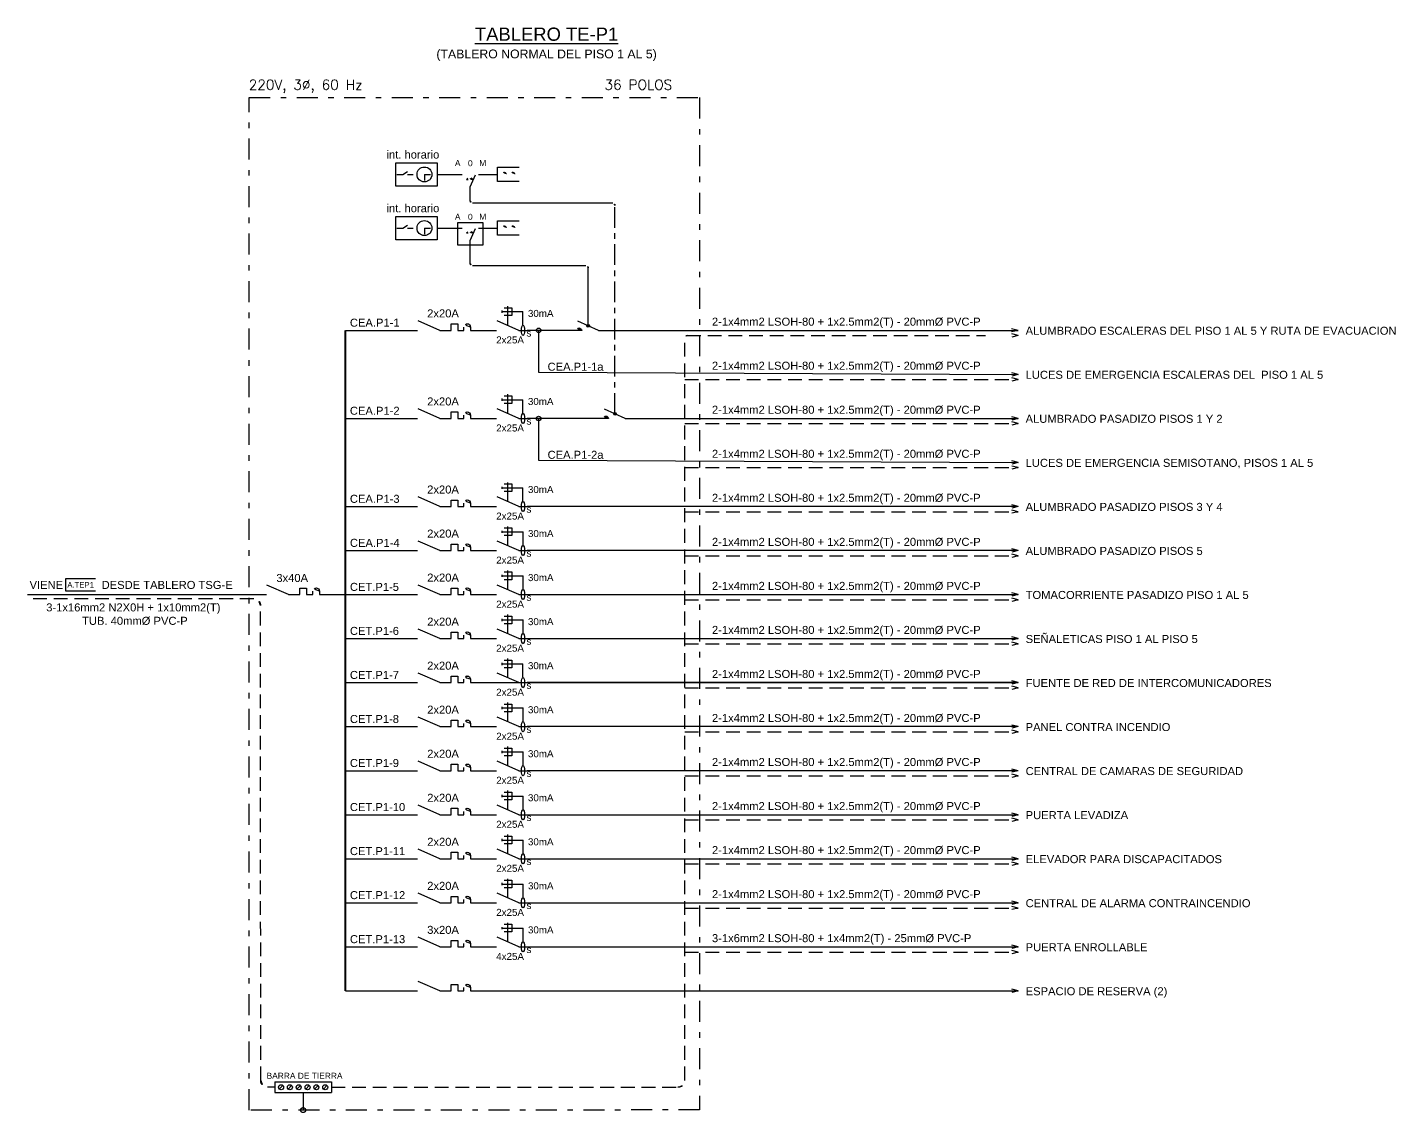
# Model space of a CAD drawing. Header units: millimetres. Extents: x 3435921466 to 3435921548, y 3277630854 to 3277630972.
# Drawn here: x 3435921491.84 to 3435921516.67, y 3277630951.27 to 3277630970.95 of the extents above; entities that cross this region are included whole.
import ezdxf
from ezdxf.enums import TextEntityAlignment as Align

# ---------------------------------------------------------------- set-up
doc = ezdxf.new("R2010")
doc.units = ezdxf.units.MM
for name, pattern in [('CENTER', [2, 1.25, -0.25, 0.25, -0.25]), ('DASHDOT', [25.4, 12.7, -6.35, 0, -6.35]), ('HIDDEN', [0.375, 0.25, -0.125]), ('JIS_09_08', [10.75, 8, -0.55, 0.55, -0.55, 0.55, -0.55])]:
    doc.linetypes.add(name, pattern=pattern)
for name, color, linetype in [('0-Diagrama', 7, 'Continuous'), ('0-Simbolo', 3, 'Continuous'), ('0-T', 7, 'Continuous'), ('0-TEXTOS', 7, 'Continuous'), ('IE-Diagrama', 7, 'Continuous'), ('IE-TIERRA', 3, 'JIS_09_08'), ('IE-UNIFILAR', 3, 'Continuous'), ('TEXT', 140, 'Continuous'), ('TRAZOS', 7, 'Continuous'), ('X-TIT', 6, 'Continuous')]:
    doc.layers.add(name, color=color, linetype=linetype)
doc.styles.add('GMI', font='romans.shx', dxfattribs={"width": 0.75})
doc.styles.add('TEXT-0.10', font='arial.ttf', dxfattribs={"height": 0.1})
doc.styles.add('TEXT-0.20', font='arial.ttf', dxfattribs={"height": 0.18})

# ---------------------------------------------------------------- blocks, each defined once
blk = doc.blocks.new('CM2')
for p, q in [((0, 0), (-0.431, 0.19)), ((0, 0), (0.227, 0)), ((0.227, 0.129), (0.36, 0.129)), ((0.227, 0.129), (0.36, 0.129)), ((0.227, 0), (0.227, 0.129)), ((0.227, 0), (0.227, 0.129)), ((0.36, 0.129), (0.36, 0)), ((0.36, 0.129), (0.36, 0)), ((0.483, 0), (0.483, 0.066)), ((0.483, 0), (0.483, 0.066)), ((0.616, 0.066), (0.616, 0)), ((0.616, 0.066), (0.616, 0)), ((0.36, 0), (0.483, 0)), ((0.36, 0), (0.483, 0)), ((0.616, 0), (1.136, 0))]:
    blk.add_line(p, q)
at = {"lineweight": 0, "const_width": 0.0175}
for points in [[(-0.375, 0.067), (-0.509, -0.067)], [(-0.375, -0.067), (-0.509, 0.067)]]:
    blk.add_lwpolyline(points, dxfattribs=at)
blk.add_arc((0.549, 0.066), 0.0664, 0, 180)
blk.add_arc((0.549, 0.066), 0.0664, 0, 180)
blk = doc.blocks.new('DIFERE')
blk.add_line((0.111, 0.351), (0.111, 0.396))
at = {"linetype": 'HIDDEN', "ltscale": 0.5}
for p in [(0.111, 0.374), (0.528, 0.102)]:
    blk.add_line(p, (0.528, 0.374), dxfattribs=at)
at = {"color": 0, "linetype": 'HIDDEN', "ltscale": 0.5}
blk.add_line((0.227, 0.095), (0.227, 0.482), dxfattribs=at)
at = {"color": 0}
for q in [(0.012, 0.19), (0.614, 0)]:
    blk.add_line((0.442, 0), q, dxfattribs=at)
blk.add_lwpolyline([(0.15, 0.451), (0.304, 0.451), (0.304, 0.297), (0.15, 0.297)], close=True)
at = {"lineweight": 0, "const_width": 0.0175}
for points in [[(0.067, 0.067), (-0.067, -0.067)], [(0.067, -0.067), (-0.067, 0.067)]]:
    blk.add_lwpolyline(points, dxfattribs=at)
blk.add_ellipse((0.528, 0), major_axis=(0, 0.102), ratio=0.305651)
blk = doc.blocks.new('C.E.M')
h = blk.add_hatch(color=256)
edge = h.paths.add_edge_path()
edge.add_arc((-0.366, -0.009), 0.0531, 9.3395, 170.6605)
edge.add_line((-0.419, 0), (-0.314, 0))
for p, q in [((-0.314, 0), (-0.419, 0)), ((0, 0), (-0.388, 0.171))]:
    blk.add_line(p, q)
blk.add_arc((-0.366, -0.009), 0.0531, 9.3395, 170.6605)
blk = doc.blocks.new('Interruptor Horario')
for p, q in [((-0.075, 0.11), (-0.075, 0.167)), ((-0.075, 0.11), (-0.132, 0.11)), ((0.085, 0.11), (0.03, 0.11)), ((0.129, 0.11), (0.085, 0.081)), ((0.183, 0.11), (0.129, 0.11))]:
    blk.add_line(p, q)
blk.add_lwpolyline([(-0.194, 0.22), (0.194, 0.22), (0.194, 0), (-0.194, 0)], close=True)
blk.add_circle((-0.075, 0.11), 0.0697)
blk = doc.blocks.new('BOTONERA')
at = {"layer": '0-TEXTOS'}
h = blk.add_hatch(color=256, dxfattribs=at)
edge = h.paths.add_edge_path()
edge.add_ellipse((0.176, 0.002), major_axis=(0.053, 0.053), ratio=1, start_angle=315, end_angle=495)
edge.add_ellipse((0.176, 0.002), major_axis=(-0.053, 0.053), ratio=1, start_angle=45, end_angle=225)
h = blk.add_hatch(color=256, dxfattribs=at)
edge = h.paths.add_edge_path()
edge.add_ellipse((0.405, 0.002), major_axis=(0.053, 0.053), ratio=1, start_angle=315, end_angle=495)
edge.add_ellipse((0.405, 0.002), major_axis=(-0.053, 0.053), ratio=1, start_angle=45, end_angle=225)
at = {"layer": '0-Simbolo'}
blk.add_lwpolyline([(0, 0.192), (0.585, 0.192), (0.585, -0.192), (0, -0.192)], close=True, dxfattribs=at)

msp = doc.modelspace()

# ---------------------------------------------------------------- hatches: boundary and pattern name
at = {"layer": '0-Diagrama'}
for points in [[(3435921501.159743, 3277630965.459235, 1), (3435921501.078046, 3277630965.459235, 1)], [(3435921501.159743, 3277630963.862038, 1), (3435921501.078046, 3277630963.862038, 1)]]:
    msp.add_hatch(color=256, dxfattribs=at).paths.add_polyline_path(points)
at = {"layer": 'IE-Diagrama'}
h = msp.add_hatch(color=256, dxfattribs=at)
edge = h.paths.add_edge_path()
edge.add_arc((3435921502.017548, 3277630965.541952), 0.022853, 0, 360)
h = msp.add_hatch(color=256, dxfattribs=at)
edge = h.paths.add_edge_path()
edge.add_arc((3435921502.50326, 3277630963.944755), 0.022853, 0, 360)
at = {"layer": 'IE-Diagrama', "linetype": 'DASHDOT', "ltscale": 0.5}
msp.add_hatch(color=3, dxfattribs=at).paths.add_polyline_path([(3435921496.891793, 3277630951.317287, 1), (3435921496.801018, 3277630951.317287, 1)])

# ---------------------------------------------------------------- linework, layer by layer
at = {"layer": '0-Diagrama'}
for centre in [(3435921501.118895, 3277630965.459235), (3435921501.118895, 3277630963.862038)]:
    msp.add_circle(centre, 0.040849, dxfattribs=at)
at = {"layer": '0-Simbolo'}
for points in [[(3435921500.025386, 3277630968.286646), (3435921500.370459, 3277630968.286646)], [(3435921500.025386, 3277630967.31355), (3435921500.370459, 3277630967.31355)]]:
    msp.add_lwpolyline(points, dxfattribs=at)
at = {"layer": '0-TEXTOS'}
msp.add_lwpolyline([(3435921493.082891, 3277630960.955644), (3435921492.539011, 3277630960.955644), (3435921492.539011, 3277630960.732563), (3435921493.082891, 3277630960.732563)], close=True, dxfattribs=at)
at = {"layer": 'IE-Diagrama'}
for p, q in [((3435921497.613497, 3277630965.459235), (3435921498.923353, 3277630965.459235)), ((3435921502.205189, 3277630965.459235), (3435921509.816795, 3277630965.459235)), ((3435921509.816628, 3277630965.459235), (3435921509.699852, 3277630965.488848)), ((3435921509.816628, 3277630965.459235), (3435921509.699852, 3277630965.429623)), ((3435921509.817142, 3277630964.660637), (3435921509.700365, 3277630964.631024)), ((3435921509.817307, 3277630964.660637), (3435921509.700531, 3277630964.690249)), ((3435921497.614176, 3277630963.862038), (3435921498.9237, 3277630963.862038)), ((3435921502.690902, 3277630963.862038), (3435921509.816795, 3277630963.862038)), ((3435921509.817142, 3277630963.862038), (3435921509.700365, 3277630963.832426)), ((3435921509.817307, 3277630963.862038), (3435921509.700531, 3277630963.89165)), ((3435921509.817307, 3277630963.063439), (3435921509.700531, 3277630963.093051)), ((3435921509.817142, 3277630963.063439), (3435921509.700365, 3277630963.033827)), ((3435921497.614176, 3277630962.26484), (3435921498.9237, 3277630962.26484)), ((3435921509.817142, 3277630962.26484), (3435921509.700365, 3277630962.235229)), ((3435921509.817307, 3277630962.26484), (3435921509.700531, 3277630962.294453)), ((3435921497.614689, 3277630961.466242), (3435921498.924213, 3277630961.466242)), ((3435921509.817655, 3277630961.466242), (3435921509.700878, 3277630961.436629)), ((3435921509.817821, 3277630961.466242), (3435921509.701044, 3277630961.495854)), ((3435921491.844383, 3277630960.667643), (3435921496.180975, 3277630960.667643)), ((3435921497.614689, 3277630960.667643), (3435921498.924213, 3277630960.667643)), ((3435921500.913873, 3277630960.667643), (3435921509.817307, 3277630960.667643)), ((3435921509.817655, 3277630960.667643), (3435921509.700878, 3277630960.638031)), ((3435921509.817821, 3277630960.667643), (3435921509.701044, 3277630960.697255)), ((3435921497.614689, 3277630959.869044), (3435921498.924213, 3277630959.869044)), ((3435921500.913873, 3277630959.869044), (3435921509.817307, 3277630959.869044)), ((3435921509.817655, 3277630959.869044), (3435921509.700878, 3277630959.839432)), ((3435921509.817821, 3277630959.869044), (3435921509.701044, 3277630959.898657)), ((3435921497.614176, 3277630959.070446), (3435921498.9237, 3277630959.070446)), ((3435921497.614176, 3277630959.070338), (3435921498.9237, 3277630959.070338)), ((3435921500.356306, 3277630959.070338), (3435921509.817307, 3277630959.070338)), ((3435921509.817142, 3277630959.070446), (3435921509.700365, 3277630959.040833)), ((3435921509.817307, 3277630959.070446), (3435921509.700531, 3277630959.100058)), ((3435921509.817307, 3277630959.070338), (3435921509.700531, 3277630959.09995)), ((3435921509.817307, 3277630959.070338), (3435921509.700531, 3277630959.040726)), ((3435921497.614689, 3277630958.271847), (3435921498.924213, 3277630958.271847)), ((3435921509.817655, 3277630958.271847), (3435921509.700878, 3277630958.242235)), ((3435921509.817821, 3277630958.271847), (3435921509.701044, 3277630958.301459)), ((3435921497.614689, 3277630957.473355), (3435921498.924213, 3277630957.473355)), ((3435921509.817655, 3277630957.473355), (3435921509.700878, 3277630957.443743)), ((3435921509.817821, 3277630957.473355), (3435921509.701044, 3277630957.502968)), ((3435921497.614689, 3277630956.674649), (3435921498.924213, 3277630956.674649)), ((3435921500.913873, 3277630956.674649), (3435921509.817307, 3277630956.674649)), ((3435921509.817655, 3277630956.674649), (3435921509.700878, 3277630956.645037)), ((3435921509.817821, 3277630956.674649), (3435921509.701044, 3277630956.704261)), ((3435921509.817821, 3277630955.87605), (3435921509.701044, 3277630955.905663)), ((3435921497.614689, 3277630955.87605), (3435921498.924213, 3277630955.87605)), ((3435921500.913873, 3277630955.87605), (3435921509.817307, 3277630955.87605)), ((3435921509.817655, 3277630955.87605), (3435921509.700878, 3277630955.846438)), ((3435921497.614689, 3277630955.077344), (3435921498.924213, 3277630955.077344)), ((3435921500.913873, 3277630955.077344), (3435921509.817307, 3277630955.077344)), ((3435921509.817655, 3277630955.077344), (3435921509.700878, 3277630955.047732)), ((3435921509.817821, 3277630955.077344), (3435921509.701044, 3277630955.106956)), ((3435921497.614689, 3277630954.278638), (3435921498.924213, 3277630954.278638)), ((3435921500.913873, 3277630954.278638), (3435921509.817307, 3277630954.278638)), ((3435921509.817655, 3277630954.278638), (3435921509.700878, 3277630954.249026)), ((3435921509.817821, 3277630954.278638), (3435921509.701044, 3277630954.30825)), ((3435921497.614176, 3277630953.479932), (3435921498.9237, 3277630953.479932)), ((3435921500.356306, 3277630953.479932), (3435921509.817307, 3277630953.479932)), ((3435921509.817307, 3277630953.479932), (3435921509.700531, 3277630953.509544)), ((3435921509.817307, 3277630953.479932), (3435921509.700531, 3277630953.450319))]:
    msp.add_line(p, q, dxfattribs=at)
at = {"layer": 'IE-Diagrama', "color": 13}
for p, q in [((3435921496.331344, 3277630951.829827), (3435921496.331344, 3277630951.634782)), ((3435921496.331344, 3277630951.829827), (3435921497.361467, 3277630951.829827)), ((3435921496.478178, 3277630951.764399), (3435921496.41399, 3277630951.700211)), ((3435921496.638307, 3277630951.764399), (3435921496.574119, 3277630951.700211)), ((3435921496.798435, 3277630951.764399), (3435921496.734247, 3277630951.700211)), ((3435921496.958563, 3277630951.764399), (3435921496.894376, 3277630951.700211)), ((3435921497.118691, 3277630951.764399), (3435921497.054504, 3277630951.700211)), ((3435921497.27882, 3277630951.764399), (3435921497.214633, 3277630951.700211)), ((3435921497.361467, 3277630951.829827), (3435921497.361467, 3277630951.634782)), ((3435921496.331344, 3277630951.634782), (3435921497.361467, 3277630951.634782))]:
    msp.add_line(p, q, dxfattribs=at)
at = {"layer": 'IE-Diagrama', "color": 1, "linetype": 'Continuous', "const_width": 0.034165}
msp.add_lwpolyline([(3435921497.613497, 3277630965.459235), (3435921497.614224, 3277630953.479932)], dxfattribs=at)
at = {"layer": 'IE-Diagrama'}
for points in [[(3435921501.901484, 3277630965.459235), (3435921500.91336, 3277630965.459235)], [(3435921502.387197, 3277630963.862038), (3435921500.91336, 3277630963.862038)], [(3435921509.817142, 3277630962.26484), (3435921500.913368, 3277630962.26484)], [(3435921509.817655, 3277630961.466242), (3435921500.913873, 3277630961.466242)], [(3435921509.817142, 3277630959.070446), (3435921500.913368, 3277630959.070446)], [(3435921509.817655, 3277630958.271847), (3435921500.913873, 3277630958.271847)], [(3435921509.817655, 3277630957.473355), (3435921500.913873, 3277630957.473355)]]:
    msp.add_lwpolyline(points, dxfattribs=at)
for points in [[(3435921501.118895, 3277630965.459235), (3435921501.118895, 3277630964.70097, 0.414213562), (3435921501.159228, 3277630964.660637), (3435921509.816795, 3277630964.660637)], [(3435921501.118895, 3277630963.862038), (3435921501.118895, 3277630963.103772, 0.414213562), (3435921501.159228, 3277630963.063439), (3435921509.816795, 3277630963.063439)]]:
    msp.add_lwpolyline(points, format="xyb", dxfattribs=at)
for centre in [(3435921502.017548, 3277630965.541952), (3435921502.50326, 3277630963.944755)]:
    msp.add_circle(centre, 0.022853, dxfattribs=at)
at = {"layer": 'IE-Diagrama', "color": 13}
for centre in [(3435921496.446084, 3277630951.732305), (3435921496.606213, 3277630951.732305), (3435921496.766341, 3277630951.732305), (3435921496.926469, 3277630951.732305), (3435921497.086598, 3277630951.732305), (3435921497.246726, 3277630951.732305)]:
    msp.add_circle(centre, 0.045388, dxfattribs=at)
at = {"layer": 'IE-Diagrama', "color": 3, "linetype": 'DASHDOT', "ltscale": 0.5}
msp.add_circle((3435921496.846405, 3277630951.317287), 0.045388, dxfattribs=at)
at = {"layer": 'IE-TIERRA', "color": 13, "linetype": 'HIDDEN'}
for p, q in [((3435921503.77194, 3277630951.857305), (3435921503.770644, 3277630965.324517)), ((3435921503.810978, 3277630965.364851), (3435921509.227298, 3277630965.364851)), ((3435921509.818216, 3277630965.364851), (3435921509.70144, 3277630965.394463)), ((3435921509.818216, 3277630965.364851), (3435921509.70144, 3277630965.335238)), ((3435921509.818238, 3277630964.566252), (3435921509.701462, 3277630964.595864)), ((3435921509.818238, 3277630964.566252), (3435921509.701462, 3277630964.53664)), ((3435921509.818238, 3277630963.767653), (3435921509.701462, 3277630963.797266)), ((3435921509.818238, 3277630963.767653), (3435921509.701462, 3277630963.738041)), ((3435921509.818238, 3277630962.969055), (3435921509.701462, 3277630962.998667)), ((3435921509.818238, 3277630962.969055), (3435921509.701462, 3277630962.939443)), ((3435921509.818238, 3277630962.170456), (3435921509.701462, 3277630962.200068)), ((3435921509.818238, 3277630962.170456), (3435921509.701462, 3277630962.140843)), ((3435921509.818751, 3277630961.371857), (3435921509.701975, 3277630961.401469)), ((3435921509.818751, 3277630961.371857), (3435921509.701975, 3277630961.342245)), ((3435921509.818751, 3277630960.573258), (3435921509.701975, 3277630960.602871)), ((3435921495.950154, 3277630960.591166), (3435921491.85697, 3277630960.591166)), ((3435921496.077189, 3277630951.857288), (3435921496.075154, 3277630960.466183)), ((3435921509.818751, 3277630960.573258), (3435921509.701975, 3277630960.543646)), ((3435921509.818751, 3277630959.77466), (3435921509.701975, 3277630959.804272)), ((3435921509.818751, 3277630959.77466), (3435921509.701975, 3277630959.745048)), ((3435921509.818238, 3277630958.976061), (3435921509.701462, 3277630959.005673)), ((3435921509.818238, 3277630958.976061), (3435921509.701462, 3277630958.946449)), ((3435921509.818751, 3277630958.177463), (3435921509.701975, 3277630958.207075)), ((3435921509.818751, 3277630958.177463), (3435921509.701975, 3277630958.14785)), ((3435921509.818751, 3277630957.378971), (3435921509.701975, 3277630957.408583)), ((3435921509.818751, 3277630957.378971), (3435921509.701975, 3277630957.349359)), ((3435921509.818751, 3277630956.580264), (3435921509.701975, 3277630956.609877)), ((3435921509.818751, 3277630956.580264), (3435921509.701975, 3277630956.550653)), ((3435921509.818751, 3277630955.781666), (3435921509.701975, 3277630955.811278)), ((3435921509.818751, 3277630955.781666), (3435921509.701975, 3277630955.752053)), ((3435921509.818751, 3277630954.98296), (3435921509.701975, 3277630955.012572)), ((3435921509.818751, 3277630954.98296), (3435921509.701975, 3277630954.953347)), ((3435921509.818751, 3277630954.184254), (3435921509.701975, 3277630954.213866)), ((3435921509.818751, 3277630954.184254), (3435921509.701975, 3277630954.154641)), ((3435921496.331344, 3277630951.732305), (3435921496.202189, 3277630951.732305)), ((3435921497.361467, 3277630951.732305), (3435921503.64694, 3277630951.732305)), ((3435921496.846405, 3277630951.634782), (3435921496.846405, 3277630951.317287))]:
    msp.add_line(p, q, dxfattribs=at)
for points in [[(3435921503.770644, 3277630964.566252), (3435921509.816795, 3277630964.566252)], [(3435921503.770644, 3277630963.767653), (3435921509.816795, 3277630963.767653)], [(3435921503.770644, 3277630962.969055), (3435921509.816795, 3277630962.969055)], [(3435921503.770644, 3277630962.170456), (3435921509.816795, 3277630962.170456)], [(3435921503.771157, 3277630961.371857), (3435921509.817307, 3277630961.371857)], [(3435921503.771157, 3277630960.573258), (3435921509.817307, 3277630960.573258)], [(3435921503.771157, 3277630959.77466), (3435921509.817307, 3277630959.77466)], [(3435921503.770644, 3277630958.976061), (3435921509.816795, 3277630958.976061)], [(3435921503.771157, 3277630958.177463), (3435921509.817307, 3277630958.177463)], [(3435921503.771157, 3277630957.378971), (3435921509.817307, 3277630957.378971)], [(3435921503.771157, 3277630956.580264), (3435921509.817307, 3277630956.580264)], [(3435921503.771157, 3277630955.781666), (3435921509.817307, 3277630955.781666)], [(3435921503.771157, 3277630954.98296), (3435921509.817307, 3277630954.98296)], [(3435921503.771157, 3277630954.184254), (3435921509.817307, 3277630954.184254)]]:
    msp.add_lwpolyline(points, dxfattribs=at)
for centre, radius, start, end in [((3435921503.810978, 3277630965.324517), 0.040334, 90, 180), ((3435921495.950154, 3277630960.466166), 0.125, 0.0074312, 90), ((3435921496.202189, 3277630951.857305), 0.125, 180.0074312, 270), ((3435921503.64694, 3277630951.857305), 0.125, 270, 0)]:
    msp.add_arc(centre, radius, start, end, dxfattribs=at)
at = {"layer": 'IE-UNIFILAR', "color": 140, "linetype": 'CENTER', "ltscale": 0.3}
for points in [[(3435921502.50326, 3277630963.944755), (3435921502.50326, 3277630967.725507, 0.414213562), (3435921502.462927, 3277630967.76584), (3435921499.919984, 3277630967.76584, -0.414213562), (3435921499.879651, 3277630967.806173), (3435921499.879651, 3277630968.060772)], [(3435921502.017548, 3277630965.541952), (3435921502.017548, 3277630966.591078, 0.414213562), (3435921501.977214, 3277630966.631412), (3435921499.919984, 3277630966.631412, -0.414213562), (3435921499.879651, 3277630966.671745), (3435921499.879651, 3277630967.087677)]]:
    msp.add_lwpolyline(points, format="xyb", dxfattribs=at)
at = {"layer": 'TEXT', "color": 3}
for p, q in [((3435921499.277896, 3277630968.286646), (3435921499.733915, 3277630968.286646)), ((3435921499.80793, 3277630968.19803), (3435921499.836482, 3277630968.219418)), ((3435921499.80793, 3277630968.19803), (3435921499.84362, 3277630968.19803)), ((3435921499.879651, 3277630968.060772), (3435921499.976627, 3277630968.280762)), ((3435921499.924719, 3277630968.19803), (3435921499.889029, 3277630968.19803)), ((3435921499.924719, 3277630968.19803), (3435921499.896167, 3277630968.219418)), ((3435921499.277896, 3277630967.31355), (3435921499.733915, 3277630967.31355)), ((3435921499.879651, 3277630967.087677), (3435921499.976627, 3277630967.307666)), ((3435921499.80793, 3277630967.224935), (3435921499.836482, 3277630967.246323)), ((3435921499.80793, 3277630967.224935), (3435921499.84362, 3277630967.224935)), ((3435921499.924719, 3277630967.224935), (3435921499.889029, 3277630967.224935)), ((3435921499.924719, 3277630967.224935), (3435921499.896167, 3277630967.246323))]:
    msp.add_line(p, q, dxfattribs=at)
at = {"layer": 'TEXT', "color": 3, "const_width": 0.025535}
for points in [[(3435921499.733915, 3277630968.299413, 1), (3435921499.733915, 3277630968.273878, 1)], [(3435921499.733915, 3277630967.326318, 1), (3435921499.733915, 3277630967.300783, 1)]]:
    msp.add_lwpolyline(points, format="xyb", dxfattribs=at)
at = {"layer": 'TEXT', "color": 3}
msp.add_lwpolyline([(3435921499.650847, 3277630967.414689), (3435921500.104461, 3277630967.414689), (3435921500.104461, 3277630967.006307), (3435921499.650847, 3277630967.006307)], close=True, dxfattribs=at)
for centre in [(3435921499.866324, 3277630968.094967), (3435921499.866324, 3277630967.121871)]:
    msp.add_arc(centre, 0.118457, 60.4644203, 119.5355797, dxfattribs=at)
at = {"layer": 'TRAZOS', "color": 3, "linetype": 'DASHDOT', "ltscale": 0.03}
msp.add_lwpolyline([(3435921495.868357, 3277630969.680192), (3435921504.037652, 3277630969.680192), (3435921504.037652, 3277630951.320045), (3435921495.868357, 3277630951.316912)], close=True, dxfattribs=at)

# ---------------------------------------------------------------- block references
at = {"xscale": 0.6775756313503797, "yscale": 0.6775998313443562, "zscale": 0.6775998313443562, "rotation": 180}
for p in [(3435921500.766994, 3277630968.286646), (3435921500.766994, 3277630967.31355)]:
    msp.add_blockref('BOTONERA', p, dxfattribs=at)
at = {"layer": '0-Diagrama', "xscale": 0.9679997600246801, "yscale": 0.9679997600246801, "zscale": 0.9679997600246801}
for p in [(3435921502.205189, 3277630965.459235), (3435921502.690902, 3277630963.862038)]:
    msp.add_blockref('C.E.M', p, dxfattribs=at)
at = {"layer": '0-Simbolo', "xscale": 1.937112717849655, "yscale": 1.937138341370927, "zscale": 1.937138341370927, "rotation": 180}
for p in [(3435921498.902535, 3277630968.499731), (3435921498.902535, 3277630967.526636)]:
    msp.add_blockref('Interruptor Horario', p, dxfattribs=at)
at = {"layer": 'IE-Diagrama', "xscale": 0.9074997746260723, "yscale": 0.9074997746260723, "zscale": 0.9074997746260723}
for name, p in [('DIFERE', (3435921500.355958, 3277630965.459235)), ('CM2', (3435921499.324729, 3277630965.459235)), ('DIFERE', (3435921500.355958, 3277630963.862038)), ('CM2', (3435921499.325076, 3277630963.862038)), ('DIFERE', (3435921500.355958, 3277630962.26484)), ('CM2', (3435921499.325076, 3277630962.26484)), ('DIFERE', (3435921500.356471, 3277630961.466242)), ('CM2', (3435921499.325589, 3277630961.466242)), ('DIFERE', (3435921500.356471, 3277630960.667643)), ('CM2', (3435921496.582351, 3277630960.667643)), ('CM2', (3435921499.325589, 3277630960.667643)), ('DIFERE', (3435921500.356471, 3277630959.869044)), ('CM2', (3435921499.325589, 3277630959.869044)), ('DIFERE', (3435921500.355958, 3277630959.070446)), ('CM2', (3435921499.325076, 3277630959.070446)), ('CM2', (3435921499.325076, 3277630959.070338)), ('DIFERE', (3435921500.356471, 3277630958.271847)), ('CM2', (3435921499.325589, 3277630958.271847)), ('DIFERE', (3435921500.356471, 3277630957.473355)), ('CM2', (3435921499.325589, 3277630957.473355)), ('DIFERE', (3435921500.356471, 3277630956.674649)), ('CM2', (3435921499.325589, 3277630956.674649)), ('DIFERE', (3435921500.356471, 3277630955.87605)), ('CM2', (3435921499.325589, 3277630955.87605)), ('DIFERE', (3435921500.356471, 3277630955.077344)), ('CM2', (3435921499.325589, 3277630955.077344)), ('DIFERE', (3435921500.356471, 3277630954.278638)), ('CM2', (3435921499.325589, 3277630954.278638)), ('CM2', (3435921499.325076, 3277630953.479932))]:
    msp.add_blockref(name, p, dxfattribs=at)

# ---------------------------------------------------------------- texts
at = {"layer": '0-Diagrama', "color": 0, "style": 'TEXT-0.10'}
for s, height, p in [('int. horario', 0.14514342, (3435921498.359313, 3277630968.574833)), ('A', 0.1089, (3435921499.600359, 3277630968.43779)), ('0', 0.1089, (3435921499.837245, 3277630968.436373)), ('M', 0.1089, (3435921500.041985, 3277630968.43779)), ('int. horario', 0.14519996, (3435921498.359313, 3277630967.601737)), ('A', 0.1089, (3435921499.600359, 3277630967.464695)), ('0', 0.1089, (3435921499.837245, 3277630967.463278)), ('M', 0.1089, (3435921500.041985, 3277630967.464695))]:
    msp.add_text(s, height=height, dxfattribs=at).set_placement(p)
at = {"layer": '0-T', "style": 'TEXT-0.10'}
for s, height, p in [('VIENE ', 0.1452016, (3435921491.884456, 3277630960.76959)), ('DESDE TABLERO TSG-E', 0.14520165, (3435921493.191578, 3277630960.76959))]:
    msp.add_text(s, height=height, dxfattribs=at).set_placement(p)
at = {"layer": '0-TEXTOS', "insert": (3435921492.810542, 3277630960.844103), "char_height": 0.1, "width": 0.49413607, "attachment_point": 5, "style": 'TEXT-0.10'}
msp.add_mtext('A.TEP1', dxfattribs=at)
at = {"layer": 'IE-Diagrama', "lineweight": 0, "style": 'TEXT-0.10'}
for s, height, p in [('2x20A', 0.1452016, (3435921499.096972, 3277630965.694298)), ('CEA.P1-1 ', 0.1452016, (3435921497.694997, 3277630965.525763)), ('2-1x4mm2 LSOH-80 + 1x2.5mm2(T) - 20mm%%C PVC-P', 0.14519996, (3435921504.26281, 3277630965.543989)), ('ALUMBRADO ESCALERAS DEL PISO 1 AL 5 Y RUTA DE EVACUACION  ', 0.14520165, (3435921509.952856, 3277630965.379615)), ('CEA.P1-1a', 0.1452016, (3435921501.281062, 3277630964.727164)), ('2-1x4mm2 LSOH-80 + 1x2.5mm2(T) - 20mm%%C PVC-P', 0.14519996, (3435921504.26281, 3277630964.745391)), ('LUCES DE EMERGENCIA ESCALERAS DEL  PISO 1 AL 5 ', 0.14520165, (3435921509.952856, 3277630964.581017)), ('CEA.P1-2 ', 0.1452016, (3435921497.694997, 3277630963.928566)), ('2x20A', 0.1452016, (3435921499.096972, 3277630964.0971)), ('2-1x4mm2 LSOH-80 + 1x2.5mm2(T) - 20mm%%C PVC-P', 0.14519996, (3435921504.26281, 3277630963.946792)), ('ALUMBRADO PASADIZO PISOS 1 Y 2 ', 0.14520165, (3435921509.952856, 3277630963.782418)), ('CEA.P1-2a', 0.1452016, (3435921501.281062, 3277630963.129967)), ('2-1x4mm2 LSOH-80 + 1x2.5mm2(T) - 20mm%%C PVC-P', 0.14519996, (3435921504.26281, 3277630963.148193)), ('LUCES DE EMERGENCIA SEMISOTANO, PISOS 1 AL 5  ', 0.14520165, (3435921509.952856, 3277630962.983819)), ('2x20A', 0.1452016, (3435921499.096972, 3277630962.499903)), ('CEA.P1-3 ', 0.1452016, (3435921497.694997, 3277630962.331367)), ('2-1x4mm2 LSOH-80 + 1x2.5mm2(T) - 20mm%%C PVC-P', 0.14519996, (3435921504.26281, 3277630962.349595)), ('ALUMBRADO PASADIZO PISOS 3 Y 4 ', 0.14520165, (3435921509.952856, 3277630962.185221)), ('2x20A', 0.1452016, (3435921499.097486, 3277630961.701304)), ('CEA.P1-4', 0.1452016, (3435921497.69551, 3277630961.532769)), ('2-1x4mm2 LSOH-80 + 1x2.5mm2(T) - 20mm%%C PVC-P', 0.14519996, (3435921504.263323, 3277630961.550996)), ('ALUMBRADO PASADIZO PISOS 5 ', 0.14520165, (3435921509.953369, 3277630961.386621)), ('3x40A', 0.1452016, (3435921496.360817, 3277630960.895816)), ('CET.P1-5', 0.1452016, (3435921497.69551, 3277630960.73417)), ('2x20A', 0.1452016, (3435921499.097486, 3277630960.902705)), ('2-1x4mm2 LSOH-80 + 1x2.5mm2(T) - 20mm%%C PVC-P', 0.14519996, (3435921504.263323, 3277630960.752398)), ('TOMACORRIENTE PASADIZO PISO 1 AL 5 ', 0.14520165, (3435921509.953369, 3277630960.588023)), ('2x20A', 0.1452016, (3435921499.097486, 3277630960.104107)), ('2-1x4mm2 LSOH-80 + 1x2.5mm2(T) - 20mm%%C PVC-P', 0.14519996, (3435921504.263323, 3277630959.953798)), ('CET.P1-6', 0.1452016, (3435921497.69551, 3277630959.935572)), ('SEÑALETICAS PISO 1 AL PISO 5 ', 0.14520165, (3435921509.953369, 3277630959.789424)), ('2x20A', 0.1452016, (3435921499.096972, 3277630959.305508)), ('CET.P1-7 ', 0.1452016, (3435921497.694997, 3277630959.136973)), ('2-1x4mm2 LSOH-80 + 1x2.5mm2(T) - 20mm%%C PVC-P', 0.14519996, (3435921504.26281, 3277630959.1552)), ('FUENTE DE RED DE INTERCOMUNICADORES', 0.14520165, (3435921509.954028, 3277630958.990719)), ('2x20A', 0.1452016, (3435921499.097486, 3277630958.506909)), ('CET.P1-8', 0.1452016, (3435921497.69551, 3277630958.338374)), ('2-1x4mm2 LSOH-80 + 1x2.5mm2(T) - 20mm%%C PVC-P', 0.14519996, (3435921504.263323, 3277630958.356601)), ('PANEL CONTRA INCENDIO', 0.14520165, (3435921509.953369, 3277630958.192227)), ('CET.P1-9', 0.1452016, (3435921497.69551, 3277630957.539883)), ('2x20A', 0.1452016, (3435921499.097486, 3277630957.708418)), ('2-1x4mm2 LSOH-80 + 1x2.5mm2(T) - 20mm%%C PVC-P', 0.14519996, (3435921504.263323, 3277630957.558109)), ('CENTRAL DE CAMARAS DE SEGURIDAD', 0.14520165, (3435921509.953369, 3277630957.393736)), ('CET.P1-10', 0.1452016, (3435921497.69551, 3277630956.741177)), ('2x20A', 0.1452016, (3435921499.097486, 3277630956.909711)), ('2-1x4mm2 LSOH-80 + 1x2.5mm2(T) - 20mm%%C PVC-P', 0.14519996, (3435921504.263323, 3277630956.759403)), ('PUERTA LEVADIZA', 0.14520165, (3435921509.953369, 3277630956.595029)), ('2x20A', 0.1452016, (3435921499.097486, 3277630956.111113)), ('CET.P1-11', 0.1452016, (3435921497.69551, 3277630955.942577)), ('2-1x4mm2 LSOH-80 + 1x2.5mm2(T) - 20mm%%C PVC-P', 0.14519996, (3435921504.263323, 3277630955.960804)), ('ELEVADOR PARA DISCAPACITADOS', 0.14520165, (3435921509.953369, 3277630955.79643)), ('2x20A', 0.1452016, (3435921499.097486, 3277630955.312407)), ('CET.P1-12', 0.1452016, (3435921497.69551, 3277630955.143871)), ('2-1x4mm2 LSOH-80 + 1x2.5mm2(T) - 20mm%%C PVC-P', 0.14519996, (3435921504.263323, 3277630955.162098)), ('CENTRAL DE ALARMA CONTRAINCENDIO', 0.14520165, (3435921509.953369, 3277630954.997724)), ('3x20A', 0.1452016, (3435921499.097486, 3277630954.5137)), ('CET.P1-13', 0.1452016, (3435921497.69551, 3277630954.345165)), ('3-1x6mm2 LSOH-80 + 1x4mm2(T) - 25mm%%C PVC-P', 0.14519996, (3435921504.263323, 3277630954.363392)), ('PUERTA ENROLLABLE', 0.14520165, (3435921509.953369, 3277630954.199018)), ('ESPACIO DE RESERVA (2)', 0.14520165, (3435921509.954028, 3277630953.400313))]:
    msp.add_text(s, height=height, dxfattribs=at).set_placement(p)
at = {"layer": 'IE-Diagrama', "style": 'TEXT-0.10'}
for s, height, p in [('30mA', 0.12705, (3435921500.924683, 3277630965.703021)), ('2x25A', 0.12705, (3435921500.349058, 3277630965.222133)), ('s', 0.12705, (3435921500.898297, 3277630965.346782)), ('30mA', 0.12705, (3435921500.924683, 3277630964.105824)), ('s', 0.12705, (3435921500.898297, 3277630963.749584)), ('2x25A', 0.12705, (3435921500.349058, 3277630963.624936)), ('30mA', 0.12705, (3435921500.924683, 3277630962.508626)), ('2x25A', 0.12705, (3435921500.349058, 3277630962.027739)), ('s', 0.12705, (3435921500.898297, 3277630962.152387)), ('30mA', 0.12705, (3435921500.925195, 3277630961.710028)), ('2x25A', 0.12705, (3435921500.34957, 3277630961.229139)), ('s', 0.12705, (3435921500.89881, 3277630961.353788)), ('30mA', 0.12705, (3435921500.925195, 3277630960.911429)), ('s', 0.12705, (3435921500.89881, 3277630960.555189)), ('2x25A', 0.12705, (3435921500.34957, 3277630960.430541)), ('30mA', 0.12705, (3435921500.925195, 3277630960.11283)), ('s', 0.12705, (3435921500.89881, 3277630959.756591)), ('2x25A', 0.12705, (3435921500.34957, 3277630959.631942)), ('30mA', 0.12705, (3435921500.924683, 3277630959.314232)), ('2x25A', 0.12705, (3435921500.349058, 3277630958.833344)), ('s', 0.12705, (3435921500.898297, 3277630958.957992)), ('30mA', 0.12705, (3435921500.925195, 3277630958.515633)), ('2x25A', 0.12705, (3435921500.34957, 3277630958.034745)), ('s', 0.12705, (3435921500.89881, 3277630958.159393)), ('30mA', 0.12705, (3435921500.925195, 3277630957.717141)), ('s', 0.12705, (3435921500.89881, 3277630957.360902)), ('2x25A', 0.12705, (3435921500.34957, 3277630957.236253)), ('30mA', 0.12705, (3435921500.925195, 3277630956.918435)), ('s', 0.12705, (3435921500.89881, 3277630956.562195)), ('2x25A', 0.12705, (3435921500.34957, 3277630956.437547)), ('30mA', 0.12705, (3435921500.925195, 3277630956.119836)), ('2x25A', 0.12705, (3435921500.34957, 3277630955.638948)), ('s', 0.12705, (3435921500.89881, 3277630955.763597)), ('30mA', 0.12705, (3435921500.925195, 3277630955.32113)), ('2x25A', 0.12705, (3435921500.34957, 3277630954.840242)), ('s', 0.12705, (3435921500.89881, 3277630954.96489)), ('30mA', 0.12705, (3435921500.925195, 3277630954.522424)), ('4x25A', 0.12705, (3435921500.34957, 3277630954.041536)), ('s', 0.12705, (3435921500.89881, 3277630954.166184)), ('BARRA DE TIERRA', 0.10889997, (3435921496.183922, 3277630951.885753))]:
    msp.add_text(s, height=height, dxfattribs=at).set_placement(p)
msp.add_text('3-1x16mm2 N2X0H + 1x10mm2(T) ', height=0.14520165, dxfattribs=at).set_placement((3435921493.795064, 3277630960.362082), align=Align.CENTER)
at = {"layer": 'IE-Diagrama', "attachment_point": 2}
for s, insert, char_height, width, style in [('{\\fArial|b0|i0|c204|p34;\\L\\C0;TABLERO \\fArial|b0|i0|c0|p34;TE-P1\\P\\fArial|b0|i0|c204|p34;\\H0.6667x;\\l\\C10;(\\fArial|b0|i0|c0|p34;TABLERO NORMAL DEL PISO 1 AL 5)}', (3435921501.262919, 3277630970.950435), 0.23915288, 10.87802596, 'TEXT-0.20'), ('TUB.^I40mmØ PVC-P', (3435921493.795064, 3277630960.263947), 0.14520165, 3.56598336, 'TEXT-0.10')]:
    msp.add_mtext(s, dxfattribs=dict(at, insert=insert, char_height=char_height, width=width, style=style))
at = {"layer": 'X-TIT', "color": 2, "style": 'GMI'}
msp.add_text('220V, 3Ø, 60 Hz', height=0.1815, dxfattribs=at).set_placement((3435921495.860642, 3277630969.822976))
msp.add_text('36 POLOS', height=0.1815, dxfattribs=at).set_placement((3435921503.543036, 3277630969.822976), align=Align.RIGHT)

doc.saveas('drawing.dxf')
